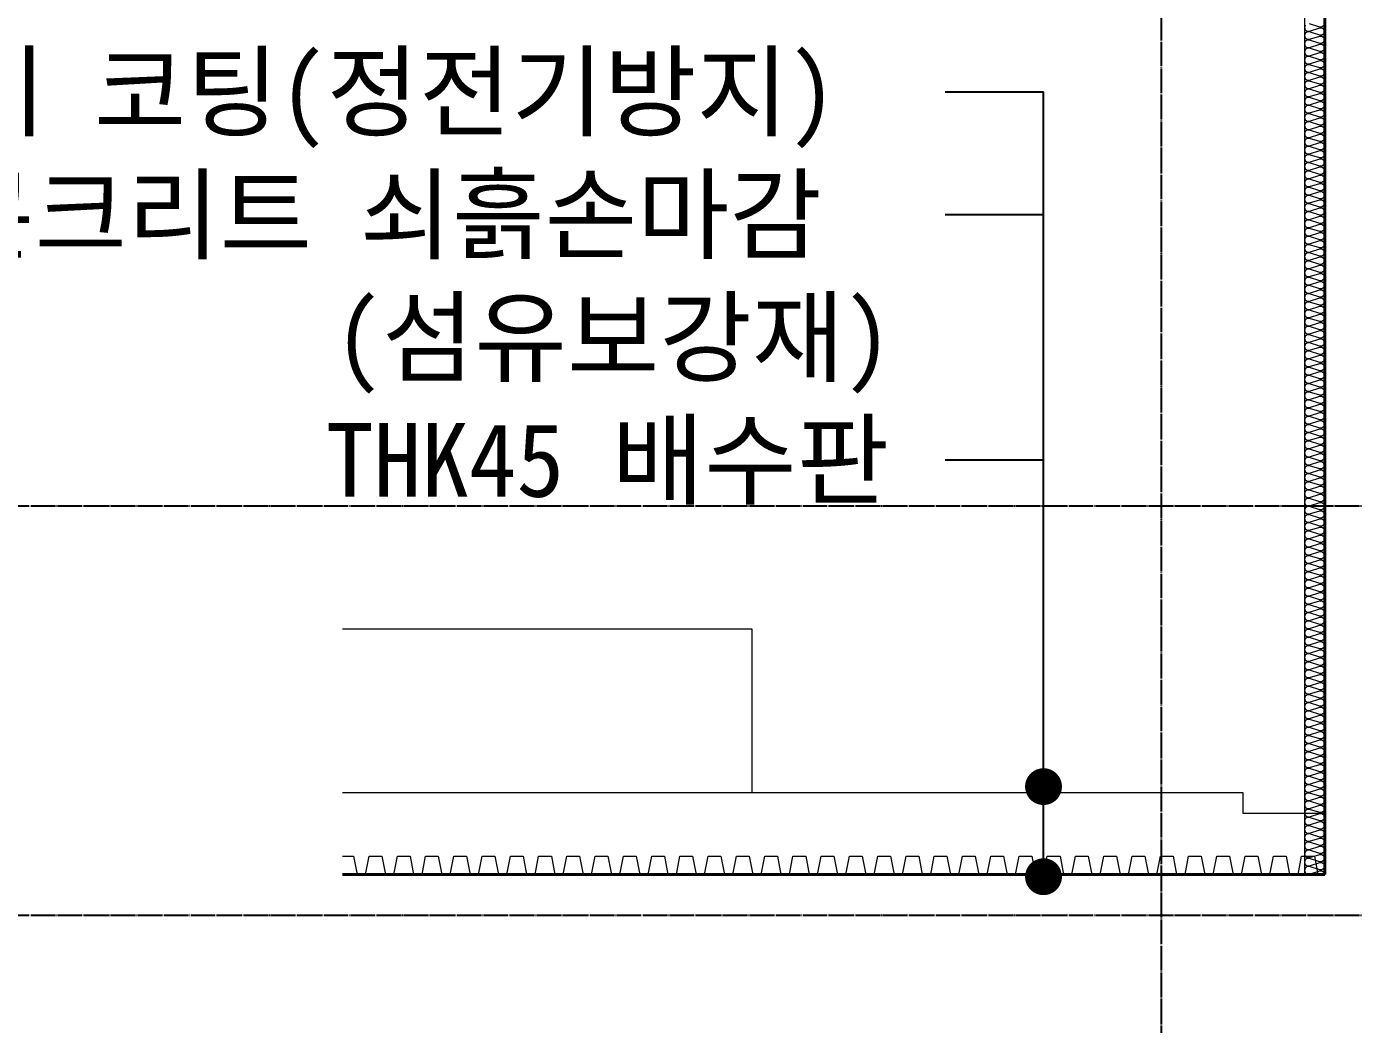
# Model space of a CAD drawing. Header units: inches. Extents: x 2004 to 150234, y 6875187 to 6994525.
# Drawn here: x 83675 to 86916, y 6880612 to 6883051 of the extents above; entities that cross this region are included whole.
import ezdxf
from ezdxf.enums import TextEntityAlignment as Align

# ---------------------------------------------------------------- set-up
doc = ezdxf.new("R2010")
doc.units = ezdxf.units.IN
doc.header["$MEASUREMENT"] = 0
doc.linetypes.add('CENTER', pattern=[65, 60, -2, 1, -2])
for name, color, linetype, lineweight in [('A-CONC-LIN1', 2, 'CONTINUOUS', 40), ('A-ELEV-LIN3', 8, 'CONTINUOUS', 18), ('A-MKXS-LEAD', 7, 'CONTINUOUS', 25), ('A-MKXS-TEXT1', 3, 'CONTINUOUS', 25), ('A-XXXX-DRBD', 9, 'CONTINUOUS', 20), ('A-XXXX-FIN2', 6, 'CONTINUOUS', 20), ('A-XXXX-INSL2', 8, 'CONTINUOUS', 18)]:
    doc.layers.add(name, color=color, linetype=linetype, lineweight=lineweight)
doc.layers.add('AA-AXIS-LINE-1', color=1, linetype='CENTER')
doc.styles.add('돋움체', font='')
doc.styles.get('돋움체').set_extended_font_data('DotumChe')

msp = doc.modelspace()

# ---------------------------------------------------------------- linework, layer by layer
at = {"layer": 'A-CONC-LIN1'}
for p in [(86846.3, 6889078.3), (84446.3, 6880978.3)]:
    msp.add_line(p, (86846.3, 6880978.3), dxfattribs=at)
at = {"layer": 'A-ELEV-LIN3'}
msp.add_lwpolyline([(84446.3, 6881578.3), (85446.3, 6881578.3), (85446.3, 6881178.3)], dxfattribs=at)
at = {"layer": 'A-MKXS-LEAD'}
for p, q in [((85919.1, 6882891.3), (86159.1, 6882891.3)), ((86159.1, 6880978.3), (86159.1, 6882891.3)), ((85919.1, 6882591.3), (86159.1, 6882591.3)), ((85919.1, 6881991.3), (86159.1, 6881991.3))]:
    msp.add_line(p, q, dxfattribs=at)
at = {"layer": 'A-MKXS-LEAD', "const_width": 45}
for points in [[(86136.6, 6881192.9, 1), (86181.6, 6881192.9, 1)], [(86136.6, 6880972.7, 1), (86181.6, 6880972.7, 1)]]:
    msp.add_lwpolyline(points, format="xyb", close=True, dxfattribs=at)
at = {"layer": 'A-XXXX-DRBD'}
msp.add_lwpolyline([(84446.3, 6881023.3), (84473.6, 6881023.3), (84482.3, 6880978.3), (84502.8, 6880978.3), (84511.6, 6881023.3), (84542.6, 6881023.3), (84551.4, 6880978.3), (84571.8, 6880978.3), (84580.6, 6881023.3), (84611.6, 6881023.3), (84620.4, 6880978.3), (84640.9, 6880978.3), (84649.6, 6881023.3), (84680.7, 6881023.3), (84689.4, 6880978.3), (84709.9, 6880978.3), (84718.7, 6881023.3), (84749.7, 6881023.3), (84758.5, 6880978.3), (84778.9, 6880978.3), (84787.7, 6881023.3), (84818.7, 6881023.3), (84827.5, 6880978.3), (84848, 6880978.3), (84856.7, 6881023.3), (84887.8, 6881023.3), (84896.5, 6880978.3), (84917, 6880978.3), (84925.8, 6881023.3), (84956.8, 6881023.3), (84965.6, 6880978.3), (84986, 6880978.3), (84994.8, 6881023.3), (85025.8, 6881023.3), (85034.6, 6880978.3), (85055.1, 6880978.3), (85063.8, 6881023.3), (85094.9, 6881023.3), (85103.6, 6880978.3), (85124.1, 6880978.3), (85132.9, 6881023.3), (85163.9, 6881023.3), (85172.7, 6880978.3), (85193.1, 6880978.3), (85201.9, 6881023.3), (85232.9, 6881023.3), (85241.7, 6880978.3), (85262.2, 6880978.3), (85270.9, 6881023.3), (85302, 6881023.3), (85310.7, 6880978.3), (85331.2, 6880978.3), (85340, 6881023.3), (85371, 6881023.3), (85379.8, 6880978.3), (85400.2, 6880978.3), (85409, 6881023.3), (85440, 6881023.3), (85448.8, 6880978.3), (85469.3, 6880978.3), (85478, 6881023.3), (85509.1, 6881023.3), (85517.8, 6880978.3), (85538.3, 6880978.3), (85547.1, 6881023.3), (85578.1, 6881023.3), (85586.9, 6880978.3), (85607.3, 6880978.3), (85616.1, 6881023.3), (85647.1, 6881023.3), (85655.9, 6880978.3), (85676.4, 6880978.3), (85685.1, 6881023.3), (85716.2, 6881023.3), (85724.9, 6880978.3), (85745.4, 6880978.3), (85754.2, 6881023.3), (85785.2, 6881023.3), (85794, 6880978.3), (85814.4, 6880978.3), (85823.2, 6881023.3), (85854.2, 6881023.3), (85863, 6880978.3), (85883.5, 6880978.3), (85892.2, 6881023.3), (85923.3, 6881023.3), (85932, 6880978.3), (85952.5, 6880978.3), (85961.3, 6881023.3), (85992.3, 6881023.3), (86001.1, 6880978.3), (86021.5, 6880978.3), (86030.3, 6881023.3), (86061.3, 6881023.3), (86070.1, 6880978.3), (86090.6, 6880978.3), (86099.3, 6881023.3), (86130.4, 6881023.3), (86139.1, 6880978.3), (86159.6, 6880978.3), (86168.4, 6881023.3), (86199.4, 6881023.3), (86208.2, 6880978.3), (86228.6, 6880978.3), (86237.4, 6881023.3), (86268.4, 6881023.3), (86277.2, 6880978.3), (86297.7, 6880978.3), (86306.4, 6881023.3), (86337.5, 6881023.3), (86346.2, 6880978.3), (86366.7, 6880978.3), (86375.5, 6881023.3), (86406.5, 6881023.3), (86415.3, 6880978.3), (86435.7, 6880978.3), (86444.5, 6881023.3), (86475.5, 6881023.3), (86484.3, 6880978.3), (86504.8, 6880978.3), (86513.5, 6881023.3), (86544.6, 6881023.3), (86553.3, 6880978.3), (86573.8, 6880978.3), (86582.6, 6881023.3), (86613.6, 6881023.3), (86622.4, 6880978.3), (86642.8, 6880978.3), (86651.6, 6881023.3), (86682.6, 6881023.3), (86691.4, 6880978.3), (86711.9, 6880978.3), (86720.6, 6881023.3), (86751.7, 6881023.3), (86760.4, 6880978.3), (86780.9, 6880978.3), (86789.7, 6881023.3), (86820.7, 6881023.3), (86829.5, 6880978.3), (86846.3, 6880978.3)], dxfattribs=at)
at = {"layer": 'A-XXXX-FIN2'}
for p, q in [((84446.3, 6881178.3), (86646.3, 6881178.3)), ((86646.3, 6881178.3), (86646.3, 6881128.3)), ((86646.3, 6881128.3), (86846.3, 6881128.3))]:
    msp.add_line(p, q, dxfattribs=at)
at = {"layer": 'A-XXXX-INSL2'}
msp.add_line((86796.3, 6889028.3), (86796.3, 6880978.3), dxfattribs=at)
for points in [[(86798.3, 6883053.8), (86796.3, 6883048.3), (86798.3, 6883042.8), (86803.3, 6883039.3), (86808.8, 6883039.3), (86833.8, 6883047.3), (86839.3, 6883047.3), (86844.3, 6883043.8), (86846.3, 6883038.3), (86844.3, 6883032.8), (86839.3, 6883029.3), (86833.8, 6883029.3), (86808.8, 6883037.3), (86803.3, 6883037.3), (86798.3, 6883033.8), (86796.3, 6883028.3), (86798.3, 6883022.8), (86803.3, 6883019.3), (86808.8, 6883019.3), (86833.8, 6883027.3), (86839.3, 6883027.3), (86844.3, 6883023.8), (86846.3, 6883018.3), (86844.3, 6883012.8), (86839.3, 6883009.3), (86833.8, 6883009.3), (86808.8, 6883017.3), (86803.3, 6883017.3), (86798.3, 6883013.8), (86796.3, 6883008.3), (86798.3, 6883002.8), (86803.3, 6882999.3), (86808.8, 6882999.3), (86833.8, 6883007.3), (86839.3, 6883007.3), (86844.3, 6883003.8), (86846.3, 6882998.3), (86844.3, 6882992.8), (86839.3, 6882989.3), (86833.8, 6882989.3), (86808.8, 6882997.3), (86803.3, 6882997.3), (86798.3, 6882993.8), (86796.3, 6882988.3), (86798.3, 6882982.8), (86803.3, 6882979.3), (86808.8, 6882979.3), (86833.8, 6882987.3), (86839.3, 6882987.3), (86844.3, 6882983.8), (86846.3, 6882978.3), (86844.3, 6882972.8), (86839.3, 6882969.3), (86833.8, 6882969.3), (86808.8, 6882977.3), (86803.3, 6882977.3), (86798.3, 6882973.8), (86796.3, 6882968.3), (86798.3, 6882962.8), (86803.3, 6882959.3), (86808.8, 6882959.3), (86833.8, 6882967.3), (86839.3, 6882967.3), (86844.3, 6882963.8), (86846.3, 6882958.3), (86844.3, 6882952.8), (86839.3, 6882949.3), (86833.8, 6882949.3), (86808.8, 6882957.3), (86803.3, 6882957.3), (86798.3, 6882953.8), (86796.3, 6882948.3), (86798.3, 6882942.8), (86803.3, 6882939.3), (86808.8, 6882939.3), (86833.8, 6882947.3), (86839.3, 6882947.3), (86844.3, 6882943.8), (86846.3, 6882938.3), (86844.3, 6882932.8), (86839.3, 6882929.3), (86833.8, 6882929.3), (86808.8, 6882937.3), (86803.3, 6882937.3), (86798.3, 6882933.8), (86796.3, 6882928.3), (86798.3, 6882922.8), (86803.3, 6882919.3), (86808.8, 6882919.3), (86833.8, 6882927.3), (86839.3, 6882927.3), (86844.3, 6882923.8), (86846.3, 6882918.3), (86844.3, 6882912.8), (86839.3, 6882909.3), (86833.8, 6882909.3), (86808.8, 6882917.3), (86803.3, 6882917.3), (86798.3, 6882913.8), (86796.3, 6882908.3), (86798.3, 6882902.8), (86803.3, 6882899.3), (86808.8, 6882899.3), (86833.8, 6882907.3), (86839.3, 6882907.3), (86844.3, 6882903.8), (86846.3, 6882898.3), (86844.3, 6882892.8), (86839.3, 6882889.3), (86833.8, 6882889.3), (86808.8, 6882897.3), (86803.3, 6882897.3), (86798.3, 6882893.8), (86796.3, 6882888.3), (86798.3, 6882882.8), (86803.3, 6882879.3), (86808.8, 6882879.3), (86833.8, 6882887.3), (86839.3, 6882887.3), (86844.3, 6882883.8), (86846.3, 6882878.3), (86844.3, 6882872.8), (86839.3, 6882869.3), (86833.8, 6882869.3), (86808.8, 6882877.3), (86803.3, 6882877.3), (86798.3, 6882873.8), (86796.3, 6882868.3), (86798.3, 6882862.8), (86803.3, 6882859.3), (86808.8, 6882859.3), (86833.8, 6882867.3), (86839.3, 6882867.3), (86844.3, 6882863.8), (86846.3, 6882858.3), (86844.3, 6882852.8), (86839.3, 6882849.3), (86833.8, 6882849.3), (86808.8, 6882857.3), (86803.3, 6882857.3), (86798.3, 6882853.8), (86796.3, 6882848.3), (86798.3, 6882842.8), (86803.3, 6882839.3), (86808.8, 6882839.3), (86833.8, 6882847.3), (86839.3, 6882847.3), (86844.3, 6882843.8), (86846.3, 6882838.3), (86844.3, 6882832.8), (86839.3, 6882829.3), (86833.8, 6882829.3), (86808.8, 6882837.3), (86803.3, 6882837.3), (86798.3, 6882833.8), (86796.3, 6882828.3), (86798.3, 6882822.8), (86803.3, 6882819.3), (86808.8, 6882819.3), (86833.8, 6882827.3), (86839.3, 6882827.3), (86844.3, 6882823.8), (86846.3, 6882818.3), (86844.3, 6882812.8), (86839.3, 6882809.3), (86833.8, 6882809.3), (86808.8, 6882817.3), (86803.3, 6882817.3), (86798.3, 6882813.8), (86796.3, 6882808.3), (86798.3, 6882802.8), (86803.3, 6882799.3), (86808.8, 6882799.3), (86833.8, 6882807.3), (86839.3, 6882807.3), (86844.3, 6882803.8), (86846.3, 6882798.3), (86844.3, 6882792.8), (86839.3, 6882789.3), (86833.8, 6882789.3), (86808.8, 6882797.3), (86803.3, 6882797.3), (86798.3, 6882793.8), (86796.3, 6882788.3), (86798.3, 6882782.8), (86803.3, 6882779.3), (86808.8, 6882779.3), (86833.8, 6882787.3), (86839.3, 6882787.3), (86844.3, 6882783.8), (86846.3, 6882778.3), (86844.3, 6882772.8), (86839.3, 6882769.3), (86833.8, 6882769.3), (86808.8, 6882777.3), (86803.3, 6882777.3), (86798.3, 6882773.8), (86796.3, 6882768.3), (86798.3, 6882762.8), (86803.3, 6882759.3), (86808.8, 6882759.3), (86833.8, 6882767.3), (86839.3, 6882767.3), (86844.3, 6882763.8), (86846.3, 6882758.3), (86844.3, 6882752.8), (86839.3, 6882749.3), (86833.8, 6882749.3), (86808.8, 6882757.3), (86803.3, 6882757.3), (86798.3, 6882753.8), (86796.3, 6882748.3), (86798.3, 6882742.8), (86803.3, 6882739.3), (86808.8, 6882739.3), (86833.8, 6882747.3), (86839.3, 6882747.3), (86844.3, 6882743.8), (86846.3, 6882738.3), (86844.3, 6882732.8), (86839.3, 6882729.3), (86833.8, 6882729.3), (86808.8, 6882737.3), (86803.3, 6882737.3), (86798.3, 6882733.8), (86796.3, 6882728.3), (86798.3, 6882722.8), (86803.3, 6882719.3), (86808.8, 6882719.3), (86833.8, 6882727.3), (86839.3, 6882727.3), (86844.3, 6882723.8), (86846.3, 6882718.3), (86844.3, 6882712.8), (86839.3, 6882709.3), (86833.8, 6882709.3), (86808.8, 6882717.3), (86803.3, 6882717.3), (86798.3, 6882713.8), (86796.3, 6882708.3), (86798.3, 6882702.8), (86803.3, 6882699.3), (86808.8, 6882699.3), (86833.8, 6882707.3), (86839.3, 6882707.3), (86844.3, 6882703.8), (86846.3, 6882698.3), (86844.3, 6882692.8), (86839.3, 6882689.3), (86833.8, 6882689.3), (86808.8, 6882697.3), (86803.3, 6882697.3), (86798.3, 6882693.8), (86796.3, 6882688.3), (86798.3, 6882682.8), (86803.3, 6882679.3), (86808.8, 6882679.3), (86833.8, 6882687.3), (86839.3, 6882687.3), (86844.3, 6882683.8), (86846.3, 6882678.3), (86844.3, 6882672.8), (86839.3, 6882669.3), (86833.8, 6882669.3), (86808.8, 6882677.3), (86803.3, 6882677.3), (86798.3, 6882673.8), (86796.3, 6882668.3), (86798.3, 6882662.8), (86803.3, 6882659.3), (86808.8, 6882659.3), (86833.8, 6882667.3), (86839.3, 6882667.3), (86844.3, 6882663.8), (86846.3, 6882658.3), (86844.3, 6882652.8), (86839.3, 6882649.3), (86833.8, 6882649.3), (86808.8, 6882657.3), (86803.3, 6882657.3), (86798.3, 6882653.8), (86796.3, 6882648.3), (86798.3, 6882642.8), (86803.3, 6882639.3), (86808.8, 6882639.3), (86833.8, 6882647.3), (86839.3, 6882647.3), (86844.3, 6882643.8), (86846.3, 6882638.3), (86844.3, 6882632.8), (86839.3, 6882629.3), (86833.8, 6882629.3), (86808.8, 6882637.3), (86803.3, 6882637.3), (86798.3, 6882633.8), (86796.3, 6882628.3), (86798.3, 6882622.8), (86803.3, 6882619.3), (86808.8, 6882619.3), (86833.8, 6882627.3), (86839.3, 6882627.3), (86844.3, 6882623.8), (86846.3, 6882618.3), (86844.3, 6882612.8), (86839.3, 6882609.3), (86833.8, 6882609.3), (86808.8, 6882617.3), (86803.3, 6882617.3), (86798.3, 6882613.8), (86796.3, 6882608.3), (86798.3, 6882602.8), (86803.3, 6882599.3), (86808.8, 6882599.3), (86833.8, 6882607.3), (86839.3, 6882607.3), (86844.3, 6882603.8), (86846.3, 6882598.3), (86844.3, 6882592.8), (86839.3, 6882589.3), (86833.8, 6882589.3), (86808.8, 6882597.3), (86803.3, 6882597.3), (86798.3, 6882593.8), (86796.3, 6882588.3), (86798.3, 6882582.8), (86803.3, 6882579.3), (86808.8, 6882579.3), (86833.8, 6882587.3), (86839.3, 6882587.3), (86844.3, 6882583.8), (86846.3, 6882578.3), (86844.3, 6882572.8), (86839.3, 6882569.3), (86833.8, 6882569.3), (86808.8, 6882577.3), (86803.3, 6882577.3), (86798.3, 6882573.8), (86796.3, 6882568.3), (86798.3, 6882562.8), (86803.3, 6882559.3), (86808.8, 6882559.3), (86833.8, 6882567.3), (86839.3, 6882567.3), (86844.3, 6882563.8), (86846.3, 6882558.3), (86844.3, 6882552.8), (86839.3, 6882549.3), (86833.8, 6882549.3), (86808.8, 6882557.3), (86803.3, 6882557.3), (86798.3, 6882553.8), (86796.3, 6882548.3), (86798.3, 6882542.8), (86803.3, 6882539.3), (86808.8, 6882539.3), (86833.8, 6882547.3), (86839.3, 6882547.3), (86844.3, 6882543.8), (86846.3, 6882538.3), (86844.3, 6882532.8), (86839.3, 6882529.3), (86833.8, 6882529.3), (86808.8, 6882537.3), (86803.3, 6882537.3), (86798.3, 6882533.8), (86796.3, 6882528.3), (86798.3, 6882522.8), (86803.3, 6882519.3), (86808.8, 6882519.3), (86833.8, 6882527.3), (86839.3, 6882527.3), (86844.3, 6882523.8), (86846.3, 6882518.3), (86844.3, 6882512.8), (86839.3, 6882509.3), (86833.8, 6882509.3), (86808.8, 6882517.3), (86803.3, 6882517.3), (86798.3, 6882513.8), (86796.3, 6882508.3), (86798.3, 6882502.8), (86803.3, 6882499.3), (86808.8, 6882499.3), (86833.8, 6882507.3), (86839.3, 6882507.3), (86844.3, 6882503.8), (86846.3, 6882498.3), (86844.3, 6882492.8), (86839.3, 6882489.3), (86833.8, 6882489.3), (86808.8, 6882497.3), (86803.3, 6882497.3), (86798.3, 6882493.8), (86796.3, 6882488.3), (86798.3, 6882482.8), (86803.3, 6882479.3), (86808.8, 6882479.3), (86833.8, 6882487.3), (86839.3, 6882487.3), (86844.3, 6882483.8), (86846.3, 6882478.3), (86844.3, 6882472.8), (86839.3, 6882469.3), (86833.8, 6882469.3), (86808.8, 6882477.3), (86803.3, 6882477.3), (86798.3, 6882473.8), (86796.3, 6882468.3), (86798.3, 6882462.8), (86803.3, 6882459.3), (86808.8, 6882459.3), (86833.8, 6882467.3), (86839.3, 6882467.3), (86844.3, 6882463.8), (86846.3, 6882458.3), (86844.3, 6882452.8), (86839.3, 6882449.3), (86833.8, 6882449.3), (86808.8, 6882457.3), (86803.3, 6882457.3), (86798.3, 6882453.8), (86796.3, 6882448.3), (86798.3, 6882442.8), (86803.3, 6882439.3), (86808.8, 6882439.3), (86833.8, 6882447.3), (86839.3, 6882447.3), (86844.3, 6882443.8), (86846.3, 6882438.3), (86844.3, 6882432.8), (86839.3, 6882429.3), (86833.8, 6882429.3), (86808.8, 6882437.3), (86803.3, 6882437.3), (86798.3, 6882433.8), (86796.3, 6882428.3), (86798.3, 6882422.8), (86803.3, 6882419.3), (86808.8, 6882419.3), (86833.8, 6882427.3), (86839.3, 6882427.3), (86844.3, 6882423.8), (86846.3, 6882418.3), (86844.3, 6882412.8), (86839.3, 6882409.3), (86833.8, 6882409.3), (86808.8, 6882417.3), (86803.3, 6882417.3), (86798.3, 6882413.8), (86796.3, 6882408.3), (86798.3, 6882402.8), (86803.3, 6882399.3), (86808.8, 6882399.3), (86833.8, 6882407.3), (86839.3, 6882407.3), (86844.3, 6882403.8), (86846.3, 6882398.3), (86844.3, 6882392.8), (86839.3, 6882389.3), (86833.8, 6882389.3), (86808.8, 6882397.3), (86803.3, 6882397.3), (86798.3, 6882393.8), (86796.3, 6882388.3), (86798.3, 6882382.8), (86803.3, 6882379.3), (86808.8, 6882379.3), (86833.8, 6882387.3), (86839.3, 6882387.3), (86844.3, 6882383.8), (86846.3, 6882378.3), (86844.3, 6882372.8), (86839.3, 6882369.3), (86833.8, 6882369.3), (86808.8, 6882377.3), (86803.3, 6882377.3), (86798.3, 6882373.8), (86796.3, 6882368.3), (86798.3, 6882362.8), (86803.3, 6882359.3), (86808.8, 6882359.3), (86833.8, 6882367.3), (86839.3, 6882367.3), (86844.3, 6882363.8), (86846.3, 6882358.3), (86844.3, 6882352.8), (86839.3, 6882349.3), (86833.8, 6882349.3), (86808.8, 6882357.3), (86803.3, 6882357.3), (86798.3, 6882353.8), (86796.3, 6882348.3), (86798.3, 6882342.8), (86803.3, 6882339.3), (86808.8, 6882339.3), (86833.8, 6882347.3), (86839.3, 6882347.3), (86844.3, 6882343.8), (86846.3, 6882338.3), (86844.3, 6882332.8), (86839.3, 6882329.3), (86833.8, 6882329.3), (86808.8, 6882337.3), (86803.3, 6882337.3), (86798.3, 6882333.8), (86796.3, 6882328.3), (86798.3, 6882322.8), (86803.3, 6882319.3), (86808.8, 6882319.3), (86833.8, 6882327.3), (86839.3, 6882327.3), (86844.3, 6882323.8), (86846.3, 6882318.3), (86844.3, 6882312.8), (86839.3, 6882309.3), (86833.8, 6882309.3), (86808.8, 6882317.3), (86803.3, 6882317.3), (86798.3, 6882313.8), (86796.3, 6882308.3), (86798.3, 6882302.8), (86803.3, 6882299.3), (86808.8, 6882299.3), (86833.8, 6882307.3), (86839.3, 6882307.3), (86844.3, 6882303.8), (86846.3, 6882298.3), (86844.3, 6882292.8), (86839.3, 6882289.3), (86833.8, 6882289.3), (86808.8, 6882297.3), (86803.3, 6882297.3), (86798.3, 6882293.8), (86796.3, 6882288.3), (86798.3, 6882282.8), (86803.3, 6882279.3), (86808.8, 6882279.3), (86833.8, 6882287.3), (86839.3, 6882287.3), (86844.3, 6882283.8), (86846.3, 6882278.3), (86844.3, 6882272.8), (86839.3, 6882269.3), (86833.8, 6882269.3), (86808.8, 6882277.3), (86803.3, 6882277.3), (86798.3, 6882273.8), (86796.3, 6882268.3), (86798.3, 6882262.8), (86803.3, 6882259.3), (86808.8, 6882259.3), (86833.8, 6882267.3), (86839.3, 6882267.3), (86844.3, 6882263.8), (86846.3, 6882258.3), (86844.3, 6882252.8), (86839.3, 6882249.3), (86833.8, 6882249.3), (86808.8, 6882257.3), (86803.3, 6882257.3), (86798.3, 6882253.8), (86796.3, 6882248.3), (86798.3, 6882242.8), (86803.3, 6882239.3), (86808.8, 6882239.3), (86833.8, 6882247.3), (86839.3, 6882247.3), (86844.3, 6882243.8), (86846.3, 6882238.3), (86844.3, 6882232.8), (86839.3, 6882229.3), (86833.8, 6882229.3), (86808.8, 6882237.3), (86803.3, 6882237.3), (86798.3, 6882233.8), (86796.3, 6882228.3), (86798.3, 6882222.8), (86803.3, 6882219.3), (86808.8, 6882219.3), (86833.8, 6882227.3), (86839.3, 6882227.3), (86844.3, 6882223.8), (86846.3, 6882218.3), (86844.3, 6882212.8), (86839.3, 6882209.3), (86833.8, 6882209.3), (86808.8, 6882217.3), (86803.3, 6882217.3), (86798.3, 6882213.8), (86796.3, 6882208.3), (86798.3, 6882202.8), (86803.3, 6882199.3), (86808.8, 6882199.3), (86833.8, 6882207.3), (86839.3, 6882207.3), (86844.3, 6882203.8), (86846.3, 6882198.3), (86844.3, 6882192.8), (86839.3, 6882189.3), (86833.8, 6882189.3), (86808.8, 6882197.3), (86803.3, 6882197.3), (86798.3, 6882193.8), (86796.3, 6882188.3), (86798.3, 6882182.8), (86803.3, 6882179.3), (86808.8, 6882179.3), (86833.8, 6882187.3), (86839.3, 6882187.3), (86844.3, 6882183.8), (86846.3, 6882178.3), (86844.3, 6882172.8), (86839.3, 6882169.3), (86833.8, 6882169.3), (86808.8, 6882177.3), (86803.3, 6882177.3), (86798.3, 6882173.8), (86796.3, 6882168.3), (86798.3, 6882162.8), (86803.3, 6882159.3), (86808.8, 6882159.3), (86833.8, 6882167.3), (86839.3, 6882167.3), (86844.3, 6882163.8), (86846.3, 6882158.3), (86844.3, 6882152.8), (86839.3, 6882149.3), (86833.8, 6882149.3), (86808.8, 6882157.3), (86803.3, 6882157.3), (86798.3, 6882153.8), (86796.3, 6882148.3), (86798.3, 6882142.8), (86803.3, 6882139.3), (86808.8, 6882139.3), (86833.8, 6882147.3), (86839.3, 6882147.3), (86844.3, 6882143.8), (86846.3, 6882138.3), (86844.3, 6882132.8), (86839.3, 6882129.3), (86833.8, 6882129.3), (86808.8, 6882137.3), (86803.3, 6882137.3), (86798.3, 6882133.8), (86796.3, 6882128.3), (86798.3, 6882122.8), (86803.3, 6882119.3), (86808.8, 6882119.3), (86833.8, 6882127.3), (86839.3, 6882127.3), (86844.3, 6882123.8), (86846.3, 6882118.3), (86844.3, 6882112.8), (86839.3, 6882109.3), (86833.8, 6882109.3), (86808.8, 6882117.3), (86803.3, 6882117.3), (86798.3, 6882113.8), (86796.3, 6882108.3), (86798.3, 6882102.8), (86803.3, 6882099.3), (86808.8, 6882099.3), (86833.8, 6882107.3), (86839.3, 6882107.3), (86844.3, 6882103.8), (86846.3, 6882098.3), (86844.3, 6882092.8), (86839.3, 6882089.3), (86833.8, 6882089.3), (86808.8, 6882097.3), (86803.3, 6882097.3), (86798.3, 6882093.8), (86796.3, 6882088.3), (86798.3, 6882082.8), (86803.3, 6882079.3), (86808.8, 6882079.3), (86833.8, 6882087.3), (86839.3, 6882087.3), (86844.3, 6882083.8), (86846.3, 6882078.3), (86844.3, 6882072.8), (86839.3, 6882069.3), (86833.8, 6882069.3), (86808.8, 6882077.3), (86803.3, 6882077.3), (86798.3, 6882073.8), (86796.3, 6882068.3), (86798.3, 6882062.8), (86803.3, 6882059.3), (86808.8, 6882059.3), (86833.8, 6882067.3), (86839.3, 6882067.3), (86844.3, 6882063.8), (86846.3, 6882058.3), (86844.3, 6882052.8), (86839.3, 6882049.3), (86833.8, 6882049.3), (86808.8, 6882057.3), (86803.3, 6882057.3), (86798.3, 6882053.8), (86796.3, 6882048.3), (86798.3, 6882042.8), (86803.3, 6882039.3), (86808.8, 6882039.3), (86833.8, 6882047.3), (86839.3, 6882047.3), (86844.3, 6882043.8), (86846.3, 6882038.3), (86844.3, 6882032.8), (86839.3, 6882029.3), (86833.8, 6882029.3), (86808.8, 6882037.3), (86803.3, 6882037.3), (86798.3, 6882033.8), (86796.3, 6882028.3), (86798.3, 6882022.8), (86803.3, 6882019.3), (86808.8, 6882019.3), (86833.8, 6882027.3), (86839.3, 6882027.3), (86844.3, 6882023.8), (86846.3, 6882018.3), (86844.3, 6882012.8), (86839.3, 6882009.3), (86833.8, 6882009.3), (86808.8, 6882017.3), (86803.3, 6882017.3), (86798.3, 6882013.8), (86796.3, 6882008.3), (86798.3, 6882002.8), (86803.3, 6881999.3), (86808.8, 6881999.3), (86833.8, 6882007.3), (86839.3, 6882007.3), (86844.3, 6882003.8), (86846.3, 6881998.3), (86844.3, 6881992.8), (86839.3, 6881989.3), (86833.8, 6881989.3), (86808.8, 6881997.3), (86803.3, 6881997.3), (86798.3, 6881993.8), (86796.3, 6881988.3), (86798.3, 6881982.8), (86803.3, 6881979.3), (86808.8, 6881979.3), (86833.8, 6881987.3), (86839.3, 6881987.3), (86844.3, 6881983.8), (86846.3, 6881978.3), (86844.3, 6881972.8), (86839.3, 6881969.3), (86833.8, 6881969.3), (86808.8, 6881977.3), (86803.3, 6881977.3), (86798.3, 6881973.8), (86796.3, 6881968.3), (86798.3, 6881962.8), (86803.3, 6881959.3), (86808.8, 6881959.3), (86833.8, 6881967.3), (86839.3, 6881967.3), (86844.3, 6881963.8), (86846.3, 6881958.3), (86844.3, 6881952.8), (86839.3, 6881949.3), (86833.8, 6881949.3), (86808.8, 6881957.3), (86803.3, 6881957.3), (86798.3, 6881953.8), (86796.3, 6881948.3), (86798.3, 6881942.8), (86803.3, 6881939.3), (86808.8, 6881939.3), (86833.8, 6881947.3), (86839.3, 6881947.3), (86844.3, 6881943.8), (86846.3, 6881938.3), (86844.3, 6881932.8), (86839.3, 6881929.3), (86833.8, 6881929.3), (86808.8, 6881937.3), (86803.3, 6881937.3), (86798.3, 6881933.8), (86796.3, 6881928.3), (86798.3, 6881922.8), (86803.3, 6881919.3), (86808.8, 6881919.3), (86833.8, 6881927.3), (86839.3, 6881927.3), (86844.3, 6881923.8), (86846.3, 6881918.3), (86844.3, 6881912.8), (86839.3, 6881909.3), (86833.8, 6881909.3), (86808.8, 6881917.3), (86803.3, 6881917.3), (86798.3, 6881913.8), (86796.3, 6881908.3), (86798.3, 6881902.8), (86803.3, 6881899.3), (86808.8, 6881899.3), (86833.8, 6881907.3), (86839.3, 6881907.3), (86844.3, 6881903.8), (86846.3, 6881898.3), (86844.3, 6881892.8), (86839.3, 6881889.3), (86833.8, 6881889.3), (86808.8, 6881897.3), (86803.3, 6881897.3), (86798.3, 6881893.8), (86796.3, 6881888.3), (86798.3, 6881882.8), (86803.3, 6881879.3), (86808.8, 6881879.3), (86833.8, 6881887.3), (86839.3, 6881887.3), (86844.3, 6881883.8), (86846.3, 6881878.3), (86844.3, 6881872.8), (86839.3, 6881869.3), (86833.8, 6881869.3), (86808.8, 6881877.3), (86803.3, 6881877.3), (86798.3, 6881873.8), (86796.3, 6881868.3), (86798.3, 6881862.8), (86803.3, 6881859.3), (86808.8, 6881859.3), (86833.8, 6881867.3), (86839.3, 6881867.3), (86844.3, 6881863.8), (86846.3, 6881858.3), (86844.3, 6881852.8), (86839.3, 6881849.3), (86833.8, 6881849.3), (86808.8, 6881857.3), (86803.3, 6881857.3), (86798.3, 6881853.8), (86796.3, 6881848.3), (86798.3, 6881842.8), (86803.3, 6881839.3), (86808.8, 6881839.3), (86833.8, 6881847.3), (86839.3, 6881847.3), (86844.3, 6881843.8), (86846.3, 6881838.3), (86844.3, 6881832.8), (86839.3, 6881829.3), (86833.8, 6881829.3), (86808.8, 6881837.3), (86803.3, 6881837.3), (86798.3, 6881833.8), (86796.3, 6881828.3), (86798.3, 6881822.8), (86803.3, 6881819.3), (86808.8, 6881819.3), (86833.8, 6881827.3), (86839.3, 6881827.3), (86844.3, 6881823.8), (86846.3, 6881818.3), (86844.3, 6881812.8), (86839.3, 6881809.3), (86833.8, 6881809.3), (86808.8, 6881817.3), (86803.3, 6881817.3), (86798.3, 6881813.8), (86796.3, 6881808.3), (86798.3, 6881802.8), (86803.3, 6881799.3), (86808.8, 6881799.3), (86833.8, 6881807.3), (86839.3, 6881807.3), (86844.3, 6881803.8), (86846.3, 6881798.3), (86844.3, 6881792.8), (86839.3, 6881789.3), (86833.8, 6881789.3), (86808.8, 6881797.3), (86803.3, 6881797.3), (86798.3, 6881793.8), (86796.3, 6881788.3), (86798.3, 6881782.8), (86803.3, 6881779.3), (86808.8, 6881779.3), (86833.8, 6881787.3), (86839.3, 6881787.3), (86844.3, 6881783.8), (86846.3, 6881778.3), (86844.3, 6881772.8), (86839.3, 6881769.3), (86833.8, 6881769.3), (86808.8, 6881777.3), (86803.3, 6881777.3), (86798.3, 6881773.8), (86796.3, 6881768.3), (86798.3, 6881762.8), (86803.3, 6881759.3), (86808.8, 6881759.3), (86833.8, 6881767.3), (86839.3, 6881767.3), (86844.3, 6881763.8), (86846.3, 6881758.3), (86844.3, 6881752.8), (86839.3, 6881749.3), (86833.8, 6881749.3), (86808.8, 6881757.3), (86803.3, 6881757.3), (86798.3, 6881753.8), (86796.3, 6881748.3), (86798.3, 6881742.8), (86803.3, 6881739.3), (86808.8, 6881739.3), (86833.8, 6881747.3), (86839.3, 6881747.3), (86844.3, 6881743.8), (86846.3, 6881738.3), (86844.3, 6881732.8), (86839.3, 6881729.3), (86833.8, 6881729.3), (86808.8, 6881737.3), (86803.3, 6881737.3), (86798.3, 6881733.8), (86796.3, 6881728.3), (86798.3, 6881722.8), (86803.3, 6881719.3), (86808.8, 6881719.3), (86833.8, 6881727.3), (86839.3, 6881727.3), (86844.3, 6881723.8), (86846.3, 6881718.3), (86844.3, 6881712.8), (86839.3, 6881709.3), (86833.8, 6881709.3), (86808.8, 6881717.3), (86803.3, 6881717.3), (86798.3, 6881713.8), (86796.3, 6881708.3), (86798.3, 6881702.8), (86803.3, 6881699.3), (86808.8, 6881699.3), (86833.8, 6881707.3), (86839.3, 6881707.3), (86844.3, 6881703.8), (86846.3, 6881698.3), (86844.3, 6881692.8), (86839.3, 6881689.3), (86833.8, 6881689.3), (86808.8, 6881697.3), (86803.3, 6881697.3), (86798.3, 6881693.8), (86796.3, 6881688.3), (86798.3, 6881682.8), (86803.3, 6881679.3), (86808.8, 6881679.3), (86833.8, 6881687.3), (86839.3, 6881687.3), (86844.3, 6881683.8), (86846.3, 6881678.3), (86844.3, 6881672.8), (86839.3, 6881669.3), (86833.8, 6881669.3), (86808.8, 6881677.3), (86803.3, 6881677.3), (86798.3, 6881673.8), (86796.3, 6881668.3), (86798.3, 6881662.8), (86803.3, 6881659.3), (86808.8, 6881659.3), (86833.8, 6881667.3), (86839.3, 6881667.3), (86844.3, 6881663.8), (86846.3, 6881658.3), (86844.3, 6881652.8), (86839.3, 6881649.3), (86833.8, 6881649.3), (86808.8, 6881657.3), (86803.3, 6881657.3), (86798.3, 6881653.8), (86796.3, 6881648.3), (86798.3, 6881642.8), (86803.3, 6881639.3), (86808.8, 6881639.3), (86833.8, 6881647.3), (86839.3, 6881647.3), (86844.3, 6881643.8), (86846.3, 6881638.3), (86844.3, 6881632.8), (86839.3, 6881629.3), (86833.8, 6881629.3), (86808.8, 6881637.3), (86803.3, 6881637.3), (86798.3, 6881633.8), (86796.3, 6881628.3), (86798.3, 6881622.8), (86803.3, 6881619.3), (86808.8, 6881619.3), (86833.8, 6881627.3), (86839.3, 6881627.3), (86844.3, 6881623.8), (86846.3, 6881618.3), (86844.3, 6881612.8), (86839.3, 6881609.3), (86833.8, 6881609.3), (86808.8, 6881617.3), (86803.3, 6881617.3), (86798.3, 6881613.8), (86796.3, 6881608.3), (86798.3, 6881602.8), (86803.3, 6881599.3), (86808.8, 6881599.3), (86833.8, 6881607.3), (86839.3, 6881607.3), (86844.3, 6881603.8), (86846.3, 6881598.3), (86844.3, 6881592.8), (86839.3, 6881589.3), (86833.8, 6881589.3), (86808.8, 6881597.3), (86803.3, 6881597.3), (86798.3, 6881593.8), (86796.3, 6881588.3), (86798.3, 6881582.8), (86803.3, 6881579.3), (86808.8, 6881579.3), (86833.8, 6881587.3), (86839.3, 6881587.3), (86844.3, 6881583.8), (86846.3, 6881578.3), (86844.3, 6881572.8), (86839.3, 6881569.3), (86833.8, 6881569.3), (86808.8, 6881577.3), (86803.3, 6881577.3), (86798.3, 6881573.8), (86796.3, 6881568.3), (86798.3, 6881562.8), (86803.3, 6881559.3), (86808.8, 6881559.3), (86833.8, 6881567.3), (86839.3, 6881567.3), (86844.3, 6881563.8), (86846.3, 6881558.3), (86844.3, 6881552.8), (86839.3, 6881549.3), (86833.8, 6881549.3), (86808.8, 6881557.3), (86803.3, 6881557.3), (86798.3, 6881553.8), (86796.3, 6881548.3), (86798.3, 6881542.8), (86803.3, 6881539.3), (86808.8, 6881539.3), (86833.8, 6881547.3), (86839.3, 6881547.3), (86844.3, 6881543.8), (86846.3, 6881538.3), (86844.3, 6881532.8), (86839.3, 6881529.3), (86833.8, 6881529.3), (86808.8, 6881537.3), (86803.3, 6881537.3), (86798.3, 6881533.8), (86796.3, 6881528.3), (86798.3, 6881522.8), (86803.3, 6881519.3), (86808.8, 6881519.3), (86833.8, 6881527.3), (86839.3, 6881527.3), (86844.3, 6881523.8), (86846.3, 6881518.3), (86844.3, 6881512.8), (86839.3, 6881509.3), (86833.8, 6881509.3), (86808.8, 6881517.3), (86803.3, 6881517.3), (86798.3, 6881513.8), (86796.3, 6881508.3), (86798.3, 6881502.8), (86803.3, 6881499.3), (86808.8, 6881499.3), (86833.8, 6881507.3), (86839.3, 6881507.3), (86844.3, 6881503.8), (86846.3, 6881498.3), (86844.3, 6881492.8), (86839.3, 6881489.3), (86833.8, 6881489.3), (86808.8, 6881497.3), (86803.3, 6881497.3), (86798.3, 6881493.8), (86796.3, 6881488.3), (86798.3, 6881482.8), (86803.3, 6881479.3), (86808.8, 6881479.3), (86833.8, 6881487.3), (86839.3, 6881487.3), (86844.3, 6881483.8), (86846.3, 6881478.3), (86844.3, 6881472.8), (86839.3, 6881469.3), (86833.8, 6881469.3), (86808.8, 6881477.3), (86803.3, 6881477.3), (86798.3, 6881473.8), (86796.3, 6881468.3), (86798.3, 6881462.8), (86803.3, 6881459.3), (86808.8, 6881459.3), (86833.8, 6881467.3), (86839.3, 6881467.3), (86844.3, 6881463.8), (86846.3, 6881458.3), (86844.3, 6881452.8), (86839.3, 6881449.3), (86833.8, 6881449.3), (86808.8, 6881457.3), (86803.3, 6881457.3), (86798.3, 6881453.8), (86796.3, 6881448.3), (86798.3, 6881442.8), (86803.3, 6881439.3), (86808.8, 6881439.3), (86833.8, 6881447.3), (86839.3, 6881447.3), (86844.3, 6881443.8), (86846.3, 6881438.3), (86844.3, 6881432.8), (86839.3, 6881429.3), (86833.8, 6881429.3), (86808.8, 6881437.3), (86803.3, 6881437.3), (86798.3, 6881433.8), (86796.3, 6881428.3), (86798.3, 6881422.8), (86803.3, 6881419.3), (86808.8, 6881419.3), (86833.8, 6881427.3), (86839.3, 6881427.3), (86844.3, 6881423.8), (86846.3, 6881418.3), (86844.3, 6881412.8), (86839.3, 6881409.3), (86833.8, 6881409.3), (86808.8, 6881417.3), (86803.3, 6881417.3), (86798.3, 6881413.8), (86796.3, 6881408.3), (86798.3, 6881402.8), (86803.3, 6881399.3), (86808.8, 6881399.3), (86833.8, 6881407.3), (86839.3, 6881407.3), (86844.3, 6881403.8), (86846.3, 6881398.3), (86844.3, 6881392.8), (86839.3, 6881389.3), (86833.8, 6881389.3), (86808.8, 6881397.3), (86803.3, 6881397.3), (86798.3, 6881393.8), (86796.3, 6881388.3), (86798.3, 6881382.8), (86803.3, 6881379.3), (86808.8, 6881379.3), (86833.8, 6881387.3), (86839.3, 6881387.3), (86844.3, 6881383.8), (86846.3, 6881378.3), (86844.3, 6881372.8), (86839.3, 6881369.3), (86833.8, 6881369.3), (86808.8, 6881377.3), (86803.3, 6881377.3), (86798.3, 6881373.8), (86796.3, 6881368.3), (86798.3, 6881362.8), (86803.3, 6881359.3), (86808.8, 6881359.3), (86833.8, 6881367.3), (86839.3, 6881367.3), (86844.3, 6881363.8), (86846.3, 6881358.3), (86844.3, 6881352.8), (86839.3, 6881349.3), (86833.8, 6881349.3), (86808.8, 6881357.3), (86803.3, 6881357.3), (86798.3, 6881353.8), (86796.3, 6881348.3), (86798.3, 6881342.8), (86803.3, 6881339.3), (86808.8, 6881339.3), (86833.8, 6881347.3), (86839.3, 6881347.3), (86844.3, 6881343.8), (86846.3, 6881338.3), (86844.3, 6881332.8), (86839.3, 6881329.3), (86833.8, 6881329.3), (86808.8, 6881337.3), (86803.3, 6881337.3), (86798.3, 6881333.8), (86796.3, 6881328.3), (86798.3, 6881322.8), (86803.3, 6881319.3), (86808.8, 6881319.3), (86833.8, 6881327.3), (86839.3, 6881327.3), (86844.3, 6881323.8), (86846.3, 6881318.3), (86844.3, 6881312.8), (86839.3, 6881309.3), (86833.8, 6881309.3), (86808.8, 6881317.3), (86803.3, 6881317.3), (86798.3, 6881313.8), (86796.3, 6881308.3), (86798.3, 6881302.8), (86803.3, 6881299.3), (86808.8, 6881299.3), (86833.8, 6881307.3), (86839.3, 6881307.3), (86844.3, 6881303.8), (86846.3, 6881298.3), (86844.3, 6881292.8), (86839.3, 6881289.3), (86833.8, 6881289.3), (86808.8, 6881297.3), (86803.3, 6881297.3), (86798.3, 6881293.8), (86796.3, 6881288.3), (86798.3, 6881282.8), (86803.3, 6881279.3), (86808.8, 6881279.3), (86833.8, 6881287.3), (86839.3, 6881287.3), (86844.3, 6881283.8), (86846.3, 6881278.3), (86844.3, 6881272.8), (86839.3, 6881269.3), (86833.8, 6881269.3), (86808.8, 6881277.3), (86803.3, 6881277.3), (86798.3, 6881273.8), (86796.3, 6881268.3), (86798.3, 6881262.8), (86803.3, 6881259.3), (86808.8, 6881259.3), (86833.8, 6881267.3), (86839.3, 6881267.3), (86844.3, 6881263.8), (86846.3, 6881258.3), (86844.3, 6881252.8), (86839.3, 6881249.3), (86833.8, 6881249.3), (86808.8, 6881257.3), (86803.3, 6881257.3), (86798.3, 6881253.8), (86796.3, 6881248.3), (86798.3, 6881242.8), (86803.3, 6881239.3), (86808.8, 6881239.3), (86833.8, 6881247.3), (86839.3, 6881247.3), (86844.3, 6881243.8), (86846.3, 6881238.3), (86844.3, 6881232.8), (86839.3, 6881229.3), (86833.8, 6881229.3), (86808.8, 6881237.3), (86803.3, 6881237.3), (86798.3, 6881233.8), (86796.3, 6881228.3), (86798.3, 6881222.8), (86803.3, 6881219.3), (86808.8, 6881219.3), (86833.8, 6881227.3), (86839.3, 6881227.3), (86844.3, 6881223.8), (86846.3, 6881218.3), (86844.3, 6881212.8), (86839.3, 6881209.3), (86833.8, 6881209.3), (86808.8, 6881217.3), (86803.3, 6881217.3), (86798.3, 6881213.8), (86796.3, 6881208.3), (86798.3, 6881202.8), (86803.3, 6881199.3), (86808.8, 6881199.3), (86833.8, 6881207.3), (86839.3, 6881207.3), (86844.3, 6881203.8), (86846.3, 6881198.3), (86844.3, 6881192.8), (86839.3, 6881189.3), (86833.8, 6881189.3), (86808.8, 6881197.3), (86803.3, 6881197.3), (86798.3, 6881193.8), (86796.3, 6881188.3), (86798.3, 6881182.8), (86803.3, 6881179.3), (86808.8, 6881179.3), (86833.8, 6881187.3), (86839.3, 6881187.3), (86844.3, 6881183.8), (86846.3, 6881178.3), (86844.3, 6881172.8), (86839.3, 6881169.3), (86833.8, 6881169.3), (86808.8, 6881177.3), (86803.3, 6881177.3), (86798.3, 6881173.8), (86796.3, 6881168.3), (86798.3, 6881162.8), (86803.3, 6881159.3), (86808.8, 6881159.3), (86833.8, 6881167.3), (86839.3, 6881167.3), (86844.3, 6881163.8), (86846.3, 6881158.3), (86844.3, 6881152.8), (86839.3, 6881149.3), (86833.8, 6881149.3), (86808.8, 6881157.3), (86803.3, 6881157.3), (86798.3, 6881153.8), (86796.3, 6881148.3), (86798.3, 6881142.8), (86803.3, 6881139.3), (86808.8, 6881139.3), (86833.8, 6881147.3), (86839.3, 6881147.3), (86844.3, 6881143.8), (86846.3, 6881138.3), (86844.3, 6881132.8), (86839.3, 6881129.3), (86833.8, 6881129.3), (86808.8, 6881137.3), (86803.3, 6881137.3), (86798.3, 6881133.8), (86796.3, 6881128.3), (86798.3, 6881122.8), (86803.3, 6881119.3), (86808.8, 6881119.3), (86833.8, 6881127.3), (86839.3, 6881127.3), (86844.3, 6881123.8), (86846.3, 6881118.3), (86844.3, 6881112.8), (86839.3, 6881109.3), (86833.8, 6881109.3), (86808.8, 6881117.3), (86803.3, 6881117.3), (86798.3, 6881113.8), (86796.3, 6881108.3), (86798.3, 6881102.8), (86803.3, 6881099.3), (86808.8, 6881099.3), (86833.8, 6881107.3), (86839.3, 6881107.3), (86844.3, 6881103.8), (86846.3, 6881098.3), (86844.3, 6881092.8), (86839.3, 6881089.3), (86833.8, 6881089.3), (86808.8, 6881097.3), (86803.3, 6881097.3), (86798.3, 6881093.8), (86796.3, 6881088.3), (86798.3, 6881082.8), (86803.3, 6881079.3), (86808.8, 6881079.3), (86833.8, 6881087.3), (86839.3, 6881087.3), (86844.3, 6881083.8), (86846.3, 6881078.3), (86844.3, 6881072.8), (86839.3, 6881069.3), (86833.8, 6881069.3), (86808.8, 6881077.3), (86803.3, 6881077.3), (86798.3, 6881073.8), (86796.3, 6881068.3), (86798.3, 6881062.8), (86803.3, 6881059.3), (86808.8, 6881059.3), (86833.8, 6881067.3), (86839.3, 6881067.3), (86844.3, 6881063.8), (86846.3, 6881058.3), (86844.3, 6881052.8), (86839.3, 6881049.3), (86833.8, 6881049.3), (86808.8, 6881057.3), (86803.3, 6881057.3), (86798.3, 6881053.8), (86796.3, 6881048.3), (86798.3, 6881042.8), (86803.3, 6881039.3), (86808.8, 6881039.3), (86833.8, 6881047.3), (86839.3, 6881047.3), (86844.3, 6881043.8), (86846.3, 6881038.3), (86844.3, 6881032.8), (86839.3, 6881029.3), (86833.8, 6881029.3), (86808.8, 6881037.3), (86803.3, 6881037.3), (86798.3, 6881033.8), (86796.3, 6881028.3), (86798.3, 6881022.8), (86803.3, 6881019.3), (86808.8, 6881019.3), (86833.8, 6881027.3), (86839.3, 6881027.3), (86844.3, 6881023.8), (86846.3, 6881018.3), (86844.3, 6881012.8), (86839.3, 6881009.3), (86833.8, 6881009.3), (86808.8, 6881017.3), (86803.3, 6881017.3), (86798.3, 6881013.8), (86796.3, 6881008.3), (86798.3, 6881002.8), (86803.3, 6880999.3), (86808.8, 6880999.3), (86833.8, 6881007.3), (86839.3, 6881007.3), (86844.3, 6881003.8), (86846.3, 6880998.3), (86844.3, 6880992.8), (86839.3, 6880989.3), (86833.8, 6880989.3), (86808.8, 6880997.3), (86803.3, 6880997.3), (86798.3, 6880993.8), (86796.3, 6880988.3), (86798.3, 6880982.8), (86803.3, 6880979.3), (86808.8, 6880979.3), (86833.8, 6880987.3), (86839.3, 6880987.3), (86844.3, 6880983.8), (86846.3, 6880978.3)], [(86844.3, 6883052.8), (86839.3, 6883049.3), (86833.8, 6883049.3), (86808.8, 6883057.3)]]:
    msp.add_lwpolyline(points, dxfattribs=at)
at = {"layer": 'AA-AXIS-LINE-1'}
for p, q in [((86446.3, 6896078.3), (86446.3, 6878278.3)), ((92195.8, 6881878.3), (83446.3, 6881878.3)), ((92195.8, 6880878.3), (83446.3, 6880878.3))]:
    msp.add_line(p, q, dxfattribs=at)

# ---------------------------------------------------------------- texts
at = {"layer": 'A-MKXS-TEXT1', "style": '돋움체'}
for s, p in [('THK0.3 에폭시 코팅(정전기방지)', (82231.3, 6882891.3)), ('THK155무근콘크리트 쇠흙손마감', (82318.8, 6882591.3)), ('(섬유보강재)', (84426.8, 6882291.3)), ('THK45 배수판', (84406.5, 6881991.3))]:
    msp.add_text(s, height=180, dxfattribs=at).set_placement(p, align=Align.MIDDLE_LEFT)

doc.saveas('drawing.dxf')
